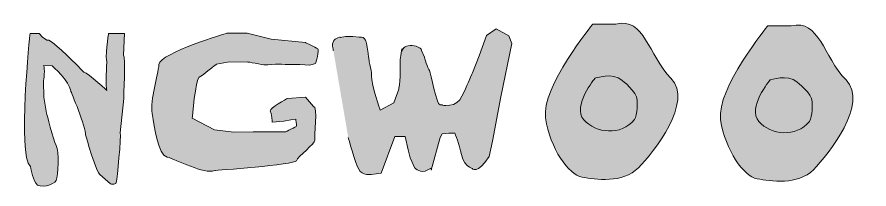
# Model space of a CAD drawing. Header units: inches. Extents: x 394 to 613, y 356 to 577.
# Drawn here: x 518.9 to 613, y 358.5 to 377.6 of the extents above; entities that cross this region are included whole.
import ezdxf

# ---------------------------------------------------------------- set-up
doc = ezdxf.new("R2010")
doc.units = ezdxf.units.IN
doc.header["$MEASUREMENT"] = 0
doc.layers.add('Layer 1', color=7, linetype='Continuous')

msp = doc.modelspace()

# ---------------------------------------------------------------- hatches: boundary and pattern name
at = {"layer": 'Layer 1'}
h = msp.add_hatch(color=1, dxfattribs=at)
edge = h.paths.add_edge_path()
edge.add_spline(control_points=[(582.481, 376.77), (582.481, 376.77), (576.771, 369.803), (577.267, 366.396), (577.762, 362.987), (579.839, 360.129), (581.302, 359.859), (582.764, 359.591), (585.811, 359.137), (587.513, 360.871), (589.214, 362.604), (593.647, 368.205), (591.114, 370.79), (588.58, 373.374), (588.207, 377.559), (585.039, 376.775), (585.039, 376.775), (582.481, 376.77), (582.481, 376.77)], knot_values=[0, 0, 0, 0, 1, 1, 1, 2, 2, 2, 3, 3, 3, 4, 4, 4, 5, 5, 5, 6, 6, 6, 6], degree=3, periodic=1)
h = msp.add_hatch(color=30, dxfattribs=at)
edge = h.paths.add_edge_path()
edge.add_spline(control_points=[(601.815, 376.578), (601.815, 376.578), (596.105, 369.61), (596.6, 366.204), (597.095, 362.796), (599.173, 359.937), (600.635, 359.668), (602.097, 359.398), (605.144, 358.944), (606.846, 360.679), (608.547, 362.412), (612.98, 368.013), (610.447, 370.598), (607.913, 373.183), (607.541, 377.367), (604.373, 376.584), (604.373, 376.584), (601.815, 376.578), (601.815, 376.578)], knot_values=[0, 0, 0, 0, 1, 1, 1, 2, 2, 2, 3, 3, 3, 4, 4, 4, 5, 5, 5, 6, 6, 6, 6], degree=3, periodic=1)
h = msp.add_hatch(color=30, dxfattribs=at)
edge = h.paths.add_edge_path()
edge.add_spline(control_points=[(520.346, 375.728), (520.346, 375.728), (518.903, 362.29), (520.379, 361.043), (520.379, 361.043), (520.604, 359.794), (520.98, 359.17), (521.357, 358.545), (522.981, 358.986), (523.23, 359.487), (523.479, 359.987), (523.535, 362.737), (523.222, 363.362), (522.907, 363.986), (522.172, 366.922), (522.172, 366.922), (522.172, 366.922), (521.855, 368.692), (521.855, 368.692), (521.855, 368.692), (521.83, 370.464), (521.83, 370.464), (521.83, 370.464), (522.036, 371.964), (521.826, 372.214), (521.826, 372.214), (522.785, 372.174), (522.785, 372.174), (522.785, 372.174), (524.706, 370.386), (524.833, 369.386), (524.833, 369.386), (526.551, 365.265), (526.469, 364.515), (526.469, 364.515), (527.728, 360.143), (528.062, 360.144), (528.062, 360.144), (529.231, 359.105), (529.231, 359.105), (529.231, 359.105), (529.982, 358.938), (529.897, 359.397), (529.897, 359.397), (530.469, 364.534), (530.281, 364.753), (530.281, 364.753), (530.679, 368.566), (530.679, 368.566), (530.679, 368.566), (530.887, 373.223), (530.668, 373.348), (530.668, 373.348), (530.76, 375.751), (530.76, 375.751), (530.76, 375.751), (529.006, 375.747), (529.006, 375.747), (529.006, 375.747), (528.606, 372.812), (528.825, 372.625), (528.825, 372.625), (528.613, 369.687), (528.833, 369.438), (529.052, 369.188), (526.766, 371.401), (526.266, 371.463), (526.266, 371.463), (525.233, 372.522), (525.233, 372.522), (525.233, 372.522), (522.538, 375.267), (522.195, 375.016), (522.195, 375.016), (521.726, 375.327), (521.726, 375.327), (521.726, 375.327), (521.35, 375.729), (521.35, 375.729), (521.35, 375.729), (520.346, 375.728), (520.346, 375.728)], knot_values=[0, 0, 0, 0, 1, 1, 1, 2, 2, 2, 3, 3, 3, 4, 4, 4, 5, 5, 5, 6, 6, 6, 7, 7, 7, 8, 8, 8, 9, 9, 9, 10, 10, 10, 11, 11, 11, 12, 12, 12, 13, 13, 13, 14, 14, 14, 15, 15, 15, 16, 16, 16, 17, 17, 17, 18, 18, 18, 19, 19, 19, 20, 20, 20, 21, 21, 21, 22, 22, 22, 23, 23, 23, 24, 24, 24, 25, 25, 25, 26, 26, 26, 27, 27, 27, 27], degree=3, periodic=1)
h = msp.add_hatch(color=32, dxfattribs=at)
edge = h.paths.add_edge_path()
edge.add_spline(control_points=[(542.068, 375.776), (542.068, 375.776), (534.698, 373.575), (534.576, 372.325), (534.454, 371.075), (533.585, 368.454), (533.839, 366.889), (534.092, 365.324), (534.474, 362.325), (535.475, 362.077), (536.475, 361.829), (539.604, 360.086), (540.728, 360.589), (540.728, 360.589), (549.602, 361.233), (549.757, 361.672), (549.912, 362.109), (551.846, 363.614), (551.783, 363.926), (551.72, 364.238), (552.118, 367.771), (551.649, 367.676), (551.649, 367.676), (550.771, 368.705), (550.771, 368.705), (550.771, 368.705), (548.741, 368.544), (548.741, 368.544), (548.741, 368.544), (546.743, 367.478), (546.869, 367.196), (546.995, 366.915), (547.091, 365.916), (547.091, 365.916), (547.091, 365.916), (548.372, 366.044), (548.372, 366.044), (548.372, 366.044), (549.121, 366.201), (549.121, 366.201), (549.121, 366.201), (549.684, 366.266), (549.684, 366.266), (549.684, 366.266), (549.779, 365.609), (549.779, 365.516), (549.779, 365.422), (548.53, 364.856), (548.53, 364.856), (548.53, 364.856), (544.968, 364.849), (544.968, 364.849), (544.968, 364.849), (542.842, 364.812), (542.842, 364.812), (542.842, 364.812), (540.718, 365.089), (540.718, 365.089), (540.718, 365.089), (538.246, 366.364), (538.246, 366.364), (538.246, 366.364), (538.611, 370.678), (539.018, 370.897), (539.423, 371.117), (540.92, 372.339), (540.92, 372.339), (540.92, 372.339), (542.139, 372.561), (542.139, 372.561), (542.139, 372.561), (544.326, 372.597), (544.326, 372.597), (544.326, 372.597), (546.045, 372.288), (546.295, 372.258), (546.545, 372.227), (547.545, 372.386), (547.67, 372.354), (547.795, 372.323), (550.139, 372.298), (550.139, 372.298), (550.139, 372.298), (551.232, 372.237), (551.232, 372.237), (551.232, 372.237), (551.868, 372.427), (551.868, 372.427), (551.868, 372.427), (552.322, 373.928), (552.104, 374.052), (551.885, 374.177), (550.759, 374.736), (550.759, 374.736), (550.759, 374.736), (546.977, 375.103), (546.977, 375.103), (546.977, 375.103), (544.318, 375.781), (544.318, 375.781), (544.318, 375.781), (542.068, 375.776), (542.068, 375.776)], knot_values=[0, 0, 0, 0, 1, 1, 1, 2, 2, 2, 3, 3, 3, 4, 4, 4, 5, 5, 5, 6, 6, 6, 7, 7, 7, 8, 8, 8, 9, 9, 9, 10, 10, 10, 11, 11, 11, 12, 12, 12, 13, 13, 13, 14, 14, 14, 15, 15, 15, 16, 16, 16, 17, 17, 17, 18, 18, 18, 19, 19, 19, 20, 20, 20, 21, 21, 21, 22, 22, 22, 23, 23, 23, 24, 24, 24, 25, 25, 25, 26, 26, 26, 27, 27, 27, 28, 28, 28, 29, 29, 29, 30, 30, 30, 31, 31, 31, 32, 32, 32, 33, 33, 33, 34, 34, 34, 34], degree=3, periodic=1)
h = msp.add_hatch(color=32, dxfattribs=at)
edge = h.paths.add_edge_path()
edge.add_spline(control_points=[(555.481, 364.221), (555.481, 364.221), (556.228, 361.46), (556.63, 360.718), (557.032, 359.975), (558.021, 360.144), (558.021, 360.144), (558.021, 360.144), (559.114, 360.312), (559.114, 360.312), (559.114, 360.312), (560.606, 364.348), (560.606, 364.348), (560.606, 364.348), (561.755, 364.341), (561.755, 364.341), (561.755, 364.341), (562.108, 362.861), (562.108, 362.861), (562.108, 362.861), (562.319, 361.987), (562.319, 361.987), (562.319, 361.987), (562.822, 360.863), (562.822, 360.863), (562.822, 360.863), (563.54, 360.191), (564.206, 360.616), (564.872, 361.041), (564.634, 360.638), (564.634, 360.638), (564.634, 360.638), (565.626, 364.233), (565.626, 364.233), (565.626, 364.233), (565.864, 364.641), (565.864, 364.641), (565.864, 364.641), (566.594, 364.705), (566.594, 364.705), (566.594, 364.705), (567.25, 364.706), (567.25, 364.706), (567.25, 364.706), (567.757, 363.45), (567.974, 362.364), (568.301, 360.729), (569.681, 360.759), (569.123, 360.827), (569.123, 360.827), (569.75, 360.081), (571.027, 362.131), (571.027, 362.131), (571.398, 363.84), (571.398, 363.84), (571.398, 363.84), (572.346, 368.717), (572.346, 368.717), (572.346, 368.717), (573.541, 374.637), (573.541, 374.637), (573.541, 374.637), (573.205, 375.469), (573.205, 375.469), (573.205, 375.469), (571.831, 376.255), (571.831, 376.255), (571.831, 376.255), (570.731, 375.525), (570.731, 375.525), (570.731, 375.525), (569.918, 373.274), (569.918, 373.274), (569.918, 373.274), (569.203, 371.398), (569.203, 371.398), (569.203, 371.398), (568.798, 370.458), (568.71, 370.28), (568.364, 369.584), (567.937, 367.844), (566.681, 367.799), (565.29, 367.749), (566.315, 367.853), (565.614, 367.858), (565.217, 367.862), (564.625, 371.388), (564.438, 371.638), (564.249, 371.887), (563.887, 373.12), (563.887, 373.12), (563.887, 373.12), (563.584, 373.864), (563.584, 373.864), (563.584, 373.864), (563.541, 374.072), (563.208, 374.238), (562.618, 374.532), (561.915, 374.429), (561.666, 374.178), (561.417, 373.928), (561.35, 373.701), (561.35, 373.701), (561.35, 373.701), (561.493, 374.506), (561.37, 373.818), (561.246, 373.13), (561.17, 372.536), (561.202, 371.974), (561.231, 371.471), (561.242, 371.351), (561.219, 370.986), (561.18, 370.367), (561.056, 369.569), (561.056, 369.569), (561.056, 369.569), (560.513, 368.065), (560.513, 368.065), (560.513, 368.065), (559.015, 367.271), (559.015, 367.271), (559.015, 367.271), (558.051, 370.016), (558.048, 371.061), (558.047, 371.373), (558.08, 371.242), (558.005, 371.644), (557.937, 372.008), (557.778, 372.7), (557.778, 372.7), (557.778, 372.7), (557.698, 373.215), (557.698, 373.215), (557.698, 373.215), (557.709, 373.518), (557.646, 373.768), (557.582, 374.018), (557.54, 374.497), (557.54, 374.497), (557.54, 374.497), (557.413, 374.934), (557.413, 374.934), (557.413, 374.934), (557.147, 375.34), (556.96, 375.339), (556.772, 375.339), (556.683, 375.329), (556.683, 375.329), (556.683, 375.329), (555.976, 375.389), (555.976, 375.389), (555.976, 375.389), (555.622, 375.388), (555.622, 375.388), (555.622, 375.388), (555.164, 375.387), (555.164, 375.387), (555.164, 375.387), (554.601, 375.303), (554.601, 375.303), (554.601, 375.303), (554.538, 375.422), (554.039, 375.114), (553.539, 374.807), (553.835, 373.842), (553.835, 373.842)], knot_values=[0, 0, 0, 0, 1, 1, 1, 2, 2, 2, 3, 3, 3, 4, 4, 4, 5, 5, 5, 6, 6, 6, 7, 7, 7, 8, 8, 8, 9, 9, 9, 10, 10, 10, 11, 11, 11, 12, 12, 12, 13, 13, 13, 14, 14, 14, 15, 15, 15, 16, 16, 16, 17, 17, 17, 18, 18, 18, 19, 19, 19, 20, 20, 20, 21, 21, 21, 22, 22, 22, 23, 23, 23, 24, 24, 24, 25, 25, 25, 26, 26, 26, 27, 27, 27, 28, 28, 28, 29, 29, 29, 30, 30, 30, 31, 31, 31, 32, 32, 32, 33, 33, 33, 34, 34, 34, 35, 35, 35, 36, 36, 36, 37, 37, 37, 38, 38, 38, 39, 39, 39, 40, 40, 40, 41, 41, 41, 42, 42, 42, 43, 43, 43, 44, 44, 44, 45, 45, 45, 46, 46, 46, 47, 47, 47, 48, 48, 48, 49, 49, 49, 50, 50, 50, 51, 51, 51, 52, 52, 52, 53, 53, 53, 54, 54, 54, 55, 55, 55, 55], degree=3, periodic=0)
edge.add_line((553.835, 373.842), (555.481, 364.221))
h = msp.add_hatch(color=41, dxfattribs=at)
edge = h.paths.add_edge_path()
edge.add_spline(control_points=[(587.075, 366.217), (585.579, 364.379), (582.829, 364.707), (581.492, 366.204), (580.155, 367.701), (582.732, 370.79), (582.732, 370.79), (582.732, 370.79), (584.709, 371.482), (585.69, 370.568), (585.69, 370.568), (587.381, 369.301), (587.383, 368.363), (587.383, 368.363), (587.449, 366.676), (587.075, 366.217)], knot_values=[0, 0, 0, 0, 1, 1, 1, 2, 2, 2, 3, 3, 3, 4, 4, 4, 5, 5, 5, 5], degree=3, periodic=1)
h = msp.add_hatch(color=41, dxfattribs=at)
edge = h.paths.add_edge_path()
edge.add_spline(control_points=[(606.409, 366.024), (604.912, 364.188), (602.162, 364.515), (600.826, 366.012), (599.488, 367.509), (602.065, 370.598), (602.065, 370.598), (602.065, 370.598), (604.043, 371.291), (605.024, 370.376), (605.024, 370.376), (606.715, 369.109), (606.717, 368.172), (606.717, 368.172), (606.783, 366.483), (606.409, 366.024)], knot_values=[0, 0, 0, 0, 1, 1, 1, 2, 2, 2, 3, 3, 3, 4, 4, 4, 5, 5, 5, 5], degree=3, periodic=1)

# ---------------------------------------------------------------- linework, layer by layer
at = {"layer": 'Layer 1', "lineweight": 0}
for points, knots in [([(582.481, 376.77), (582.481, 376.77), (576.771, 369.803), (577.267, 366.396), (577.762, 362.987), (579.839, 360.129), (581.302, 359.859), (582.764, 359.591), (585.811, 359.137), (587.513, 360.871), (589.214, 362.604), (593.647, 368.205), (591.114, 370.79), (588.58, 373.374), (588.207, 377.559), (585.039, 376.775), (585.039, 376.775), (582.481, 376.77), (582.481, 376.77)], [0, 0, 0, 0, 1, 1, 1, 2, 2, 2, 3, 3, 3, 4, 4, 4, 5, 5, 5, 6, 6, 6, 6]), ([(601.815, 376.578), (601.815, 376.578), (596.105, 369.61), (596.6, 366.204), (597.095, 362.796), (599.173, 359.937), (600.635, 359.668), (602.097, 359.398), (605.144, 358.944), (606.846, 360.679), (608.547, 362.412), (612.98, 368.013), (610.447, 370.598), (607.913, 373.183), (607.541, 377.367), (604.373, 376.584), (604.373, 376.584), (601.815, 376.578), (601.815, 376.578)], [0, 0, 0, 0, 1, 1, 1, 2, 2, 2, 3, 3, 3, 4, 4, 4, 5, 5, 5, 6, 6, 6, 6]), ([(520.346, 375.728), (520.346, 375.728), (518.903, 362.29), (520.379, 361.043), (520.379, 361.043), (520.604, 359.794), (520.98, 359.17), (521.357, 358.545), (522.981, 358.986), (523.23, 359.487), (523.479, 359.987), (523.535, 362.737), (523.222, 363.362), (522.907, 363.986), (522.172, 366.922), (522.172, 366.922), (522.172, 366.922), (521.855, 368.692), (521.855, 368.692), (521.855, 368.692), (521.83, 370.464), (521.83, 370.464), (521.83, 370.464), (522.036, 371.964), (521.826, 372.214), (521.826, 372.214), (522.785, 372.174), (522.785, 372.174), (522.785, 372.174), (524.706, 370.386), (524.833, 369.386), (524.833, 369.386), (526.551, 365.265), (526.469, 364.515), (526.469, 364.515), (527.728, 360.143), (528.062, 360.144), (528.062, 360.144), (529.231, 359.105), (529.231, 359.105), (529.231, 359.105), (529.982, 358.938), (529.897, 359.397), (529.897, 359.397), (530.469, 364.534), (530.281, 364.753), (530.281, 364.753), (530.679, 368.566), (530.679, 368.566), (530.679, 368.566), (530.887, 373.223), (530.668, 373.348), (530.668, 373.348), (530.76, 375.751), (530.76, 375.751), (530.76, 375.751), (529.006, 375.747), (529.006, 375.747), (529.006, 375.747), (528.606, 372.812), (528.825, 372.625), (528.825, 372.625), (528.613, 369.687), (528.833, 369.438), (529.052, 369.188), (526.766, 371.401), (526.266, 371.463), (526.266, 371.463), (525.233, 372.522), (525.233, 372.522), (525.233, 372.522), (522.538, 375.267), (522.195, 375.016), (522.195, 375.016), (521.726, 375.327), (521.726, 375.327), (521.726, 375.327), (521.35, 375.729), (521.35, 375.729), (521.35, 375.729), (520.346, 375.728), (520.346, 375.728)], [0, 0, 0, 0, 1, 1, 1, 2, 2, 2, 3, 3, 3, 4, 4, 4, 5, 5, 5, 6, 6, 6, 7, 7, 7, 8, 8, 8, 9, 9, 9, 10, 10, 10, 11, 11, 11, 12, 12, 12, 13, 13, 13, 14, 14, 14, 15, 15, 15, 16, 16, 16, 17, 17, 17, 18, 18, 18, 19, 19, 19, 20, 20, 20, 21, 21, 21, 22, 22, 22, 23, 23, 23, 24, 24, 24, 25, 25, 25, 26, 26, 26, 27, 27, 27, 27]), ([(542.068, 375.776), (542.068, 375.776), (534.698, 373.575), (534.576, 372.325), (534.454, 371.075), (533.585, 368.454), (533.839, 366.889), (534.092, 365.324), (534.474, 362.325), (535.475, 362.077), (536.475, 361.829), (539.604, 360.086), (540.728, 360.589), (540.728, 360.589), (549.602, 361.233), (549.757, 361.672), (549.912, 362.109), (551.846, 363.614), (551.783, 363.926), (551.72, 364.238), (552.118, 367.771), (551.649, 367.676), (551.649, 367.676), (550.771, 368.705), (550.771, 368.705), (550.771, 368.705), (548.741, 368.544), (548.741, 368.544), (548.741, 368.544), (546.743, 367.478), (546.869, 367.196), (546.995, 366.915), (547.091, 365.916), (547.091, 365.916), (547.091, 365.916), (548.372, 366.044), (548.372, 366.044), (548.372, 366.044), (549.121, 366.201), (549.121, 366.201), (549.121, 366.201), (549.684, 366.266), (549.684, 366.266), (549.684, 366.266), (549.779, 365.609), (549.779, 365.516), (549.779, 365.422), (548.53, 364.856), (548.53, 364.856), (548.53, 364.856), (544.968, 364.849), (544.968, 364.849), (544.968, 364.849), (542.842, 364.812), (542.842, 364.812), (542.842, 364.812), (540.718, 365.089), (540.718, 365.089), (540.718, 365.089), (538.246, 366.364), (538.246, 366.364), (538.246, 366.364), (538.611, 370.678), (539.018, 370.897), (539.423, 371.117), (540.92, 372.339), (540.92, 372.339), (540.92, 372.339), (542.139, 372.561), (542.139, 372.561), (542.139, 372.561), (544.326, 372.597), (544.326, 372.597), (544.326, 372.597), (546.045, 372.288), (546.295, 372.258), (546.545, 372.227), (547.545, 372.386), (547.67, 372.354), (547.795, 372.323), (550.139, 372.298), (550.139, 372.298), (550.139, 372.298), (551.232, 372.237), (551.232, 372.237), (551.232, 372.237), (551.868, 372.427), (551.868, 372.427), (551.868, 372.427), (552.322, 373.928), (552.104, 374.052), (551.885, 374.177), (550.759, 374.736), (550.759, 374.736), (550.759, 374.736), (546.977, 375.103), (546.977, 375.103), (546.977, 375.103), (544.318, 375.781), (544.318, 375.781), (544.318, 375.781), (542.068, 375.776), (542.068, 375.776)], [0, 0, 0, 0, 1, 1, 1, 2, 2, 2, 3, 3, 3, 4, 4, 4, 5, 5, 5, 6, 6, 6, 7, 7, 7, 8, 8, 8, 9, 9, 9, 10, 10, 10, 11, 11, 11, 12, 12, 12, 13, 13, 13, 14, 14, 14, 15, 15, 15, 16, 16, 16, 17, 17, 17, 18, 18, 18, 19, 19, 19, 20, 20, 20, 21, 21, 21, 22, 22, 22, 23, 23, 23, 24, 24, 24, 25, 25, 25, 26, 26, 26, 27, 27, 27, 28, 28, 28, 29, 29, 29, 30, 30, 30, 31, 31, 31, 32, 32, 32, 33, 33, 33, 34, 34, 34, 34]), ([(555.481, 364.221), (555.481, 364.221), (556.228, 361.46), (556.63, 360.718), (557.032, 359.975), (558.021, 360.144), (558.021, 360.144), (558.021, 360.144), (559.114, 360.312), (559.114, 360.312), (559.114, 360.312), (560.606, 364.348), (560.606, 364.348), (560.606, 364.348), (561.755, 364.341), (561.755, 364.341), (561.755, 364.341), (562.108, 362.861), (562.108, 362.861), (562.108, 362.861), (562.319, 361.987), (562.319, 361.987), (562.319, 361.987), (562.822, 360.863), (562.822, 360.863), (562.822, 360.863), (563.54, 360.191), (564.206, 360.616), (564.872, 361.041), (564.634, 360.638), (564.634, 360.638), (564.634, 360.638), (565.626, 364.233), (565.626, 364.233), (565.626, 364.233), (565.864, 364.641), (565.864, 364.641), (565.864, 364.641), (566.594, 364.705), (566.594, 364.705), (566.594, 364.705), (567.25, 364.706), (567.25, 364.706), (567.25, 364.706), (567.757, 363.45), (567.974, 362.364), (568.301, 360.729), (569.681, 360.759), (569.123, 360.827), (569.123, 360.827), (569.75, 360.081), (571.027, 362.131), (571.027, 362.131), (571.398, 363.84), (571.398, 363.84), (571.398, 363.84), (572.346, 368.717), (572.346, 368.717), (572.346, 368.717), (573.541, 374.637), (573.541, 374.637), (573.541, 374.637), (573.205, 375.469), (573.205, 375.469), (573.205, 375.469), (571.831, 376.255), (571.831, 376.255), (571.831, 376.255), (570.731, 375.525), (570.731, 375.525), (570.731, 375.525), (569.918, 373.274), (569.918, 373.274), (569.918, 373.274), (569.203, 371.398), (569.203, 371.398), (569.203, 371.398), (568.798, 370.458), (568.71, 370.28), (568.364, 369.584), (567.937, 367.844), (566.681, 367.799), (565.29, 367.749), (566.315, 367.853), (565.614, 367.858), (565.217, 367.862), (564.625, 371.388), (564.438, 371.638), (564.249, 371.887), (563.887, 373.12), (563.887, 373.12), (563.887, 373.12), (563.584, 373.864), (563.584, 373.864), (563.584, 373.864), (563.541, 374.072), (563.208, 374.238), (562.618, 374.532), (561.915, 374.429), (561.666, 374.178), (561.417, 373.928), (561.35, 373.701), (561.35, 373.701), (561.35, 373.701), (561.493, 374.506), (561.37, 373.818), (561.246, 373.13), (561.17, 372.536), (561.202, 371.974), (561.231, 371.471), (561.242, 371.351), (561.219, 370.986), (561.18, 370.367), (561.056, 369.569), (561.056, 369.569), (561.056, 369.569), (560.513, 368.065), (560.513, 368.065), (560.513, 368.065), (559.015, 367.271), (559.015, 367.271), (559.015, 367.271), (558.051, 370.016), (558.048, 371.061), (558.047, 371.373), (558.08, 371.242), (558.005, 371.644), (557.937, 372.008), (557.778, 372.7), (557.778, 372.7), (557.778, 372.7), (557.698, 373.215), (557.698, 373.215), (557.698, 373.215), (557.709, 373.518), (557.646, 373.768), (557.582, 374.018), (557.54, 374.497), (557.54, 374.497), (557.54, 374.497), (557.413, 374.934), (557.413, 374.934), (557.413, 374.934), (557.147, 375.34), (556.96, 375.339), (556.772, 375.339), (556.683, 375.329), (556.683, 375.329), (556.683, 375.329), (555.976, 375.389), (555.976, 375.389), (555.976, 375.389), (555.622, 375.388), (555.622, 375.388), (555.622, 375.388), (555.164, 375.387), (555.164, 375.387), (555.164, 375.387), (554.601, 375.303), (554.601, 375.303), (554.601, 375.303), (554.538, 375.422), (554.039, 375.114), (553.539, 374.807), (553.835, 373.842), (553.835, 373.842)], [0, 0, 0, 0, 1, 1, 1, 2, 2, 2, 3, 3, 3, 4, 4, 4, 5, 5, 5, 6, 6, 6, 7, 7, 7, 8, 8, 8, 9, 9, 9, 10, 10, 10, 11, 11, 11, 12, 12, 12, 13, 13, 13, 14, 14, 14, 15, 15, 15, 16, 16, 16, 17, 17, 17, 18, 18, 18, 19, 19, 19, 20, 20, 20, 21, 21, 21, 22, 22, 22, 23, 23, 23, 24, 24, 24, 25, 25, 25, 26, 26, 26, 27, 27, 27, 28, 28, 28, 29, 29, 29, 30, 30, 30, 31, 31, 31, 32, 32, 32, 33, 33, 33, 34, 34, 34, 35, 35, 35, 36, 36, 36, 37, 37, 37, 38, 38, 38, 39, 39, 39, 40, 40, 40, 41, 41, 41, 42, 42, 42, 43, 43, 43, 44, 44, 44, 45, 45, 45, 46, 46, 46, 47, 47, 47, 48, 48, 48, 49, 49, 49, 50, 50, 50, 51, 51, 51, 52, 52, 52, 53, 53, 53, 54, 54, 54, 55, 55, 55, 55]), ([(587.075, 366.217), (585.579, 364.379), (582.829, 364.707), (581.492, 366.204), (580.155, 367.701), (582.732, 370.79), (582.732, 370.79), (582.732, 370.79), (584.709, 371.482), (585.69, 370.568), (585.69, 370.568), (587.381, 369.301), (587.383, 368.363), (587.383, 368.363), (587.449, 366.676), (587.075, 366.217)], [0, 0, 0, 0, 1, 1, 1, 2, 2, 2, 3, 3, 3, 4, 4, 4, 5, 5, 5, 5]), ([(606.409, 366.024), (604.912, 364.188), (602.162, 364.515), (600.826, 366.012), (599.488, 367.509), (602.065, 370.598), (602.065, 370.598), (602.065, 370.598), (604.043, 371.291), (605.024, 370.376), (605.024, 370.376), (606.715, 369.109), (606.717, 368.172), (606.717, 368.172), (606.783, 366.483), (606.409, 366.024)], [0, 0, 0, 0, 1, 1, 1, 2, 2, 2, 3, 3, 3, 4, 4, 4, 5, 5, 5, 5])]:
    msp.add_open_spline(points, degree=3, knots=knots, dxfattribs=at)

doc.saveas('drawing.dxf')
